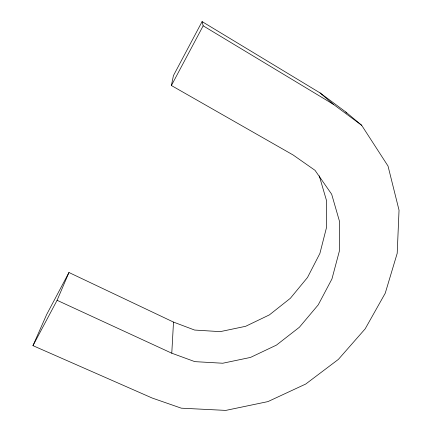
<?xml version="1.0" encoding="UTF-8"?>
<svg xmlns="http://www.w3.org/2000/svg" width="432" height="432" viewBox="0 0 432 432"><rect width="100%" height="100%" fill="white"/><g stroke="black" fill="none" stroke-linecap="round" stroke-linejoin="round"><path stroke-width="0.65" d="M171.779 353.203L173.507 322.088L68.958 272.5L46.624 314.582L32.962 345.649L152.226 398.05L181.321 408.181L225.774 410.4L267.943 401.598L305.759 384.021L338.375 359.392L365.164 328.86L385.231 293.242L397.202 253.314L399.038 210.19L388.022 166.039L361.643 125.264L345.816 112.012L320.047 92.902L202.09 21.6L173.426 75.622L171.396 85.52L293.144 155.002L315.014 170.316L331.673 194.243L339.66 221.918L339.444 250.792L331.949 278.942L318.238 304.846L299.376 327.262L276.431 345.114L250.49 357.426L222.745 363.236L194.816 361.638L171.779 353.203L57.094 300.299L32.962 345.649M57.094 300.299L68.958 272.5M171.396 85.52L203.17 25.817L202.09 21.6M173.507 322.088L194.605 330.053L220.212 331.641L245.646 326.3L269.401 314.885L290.353 298.296L307.508 277.474L319.896 253.438L326.549 227.372L326.549 200.696L319.259 175.824M203.17 25.817L333.412 104.35L361.643 125.264M320.047 92.902L333.412 104.35M345.816 112.012L346.545 113.125"/></g></svg>
